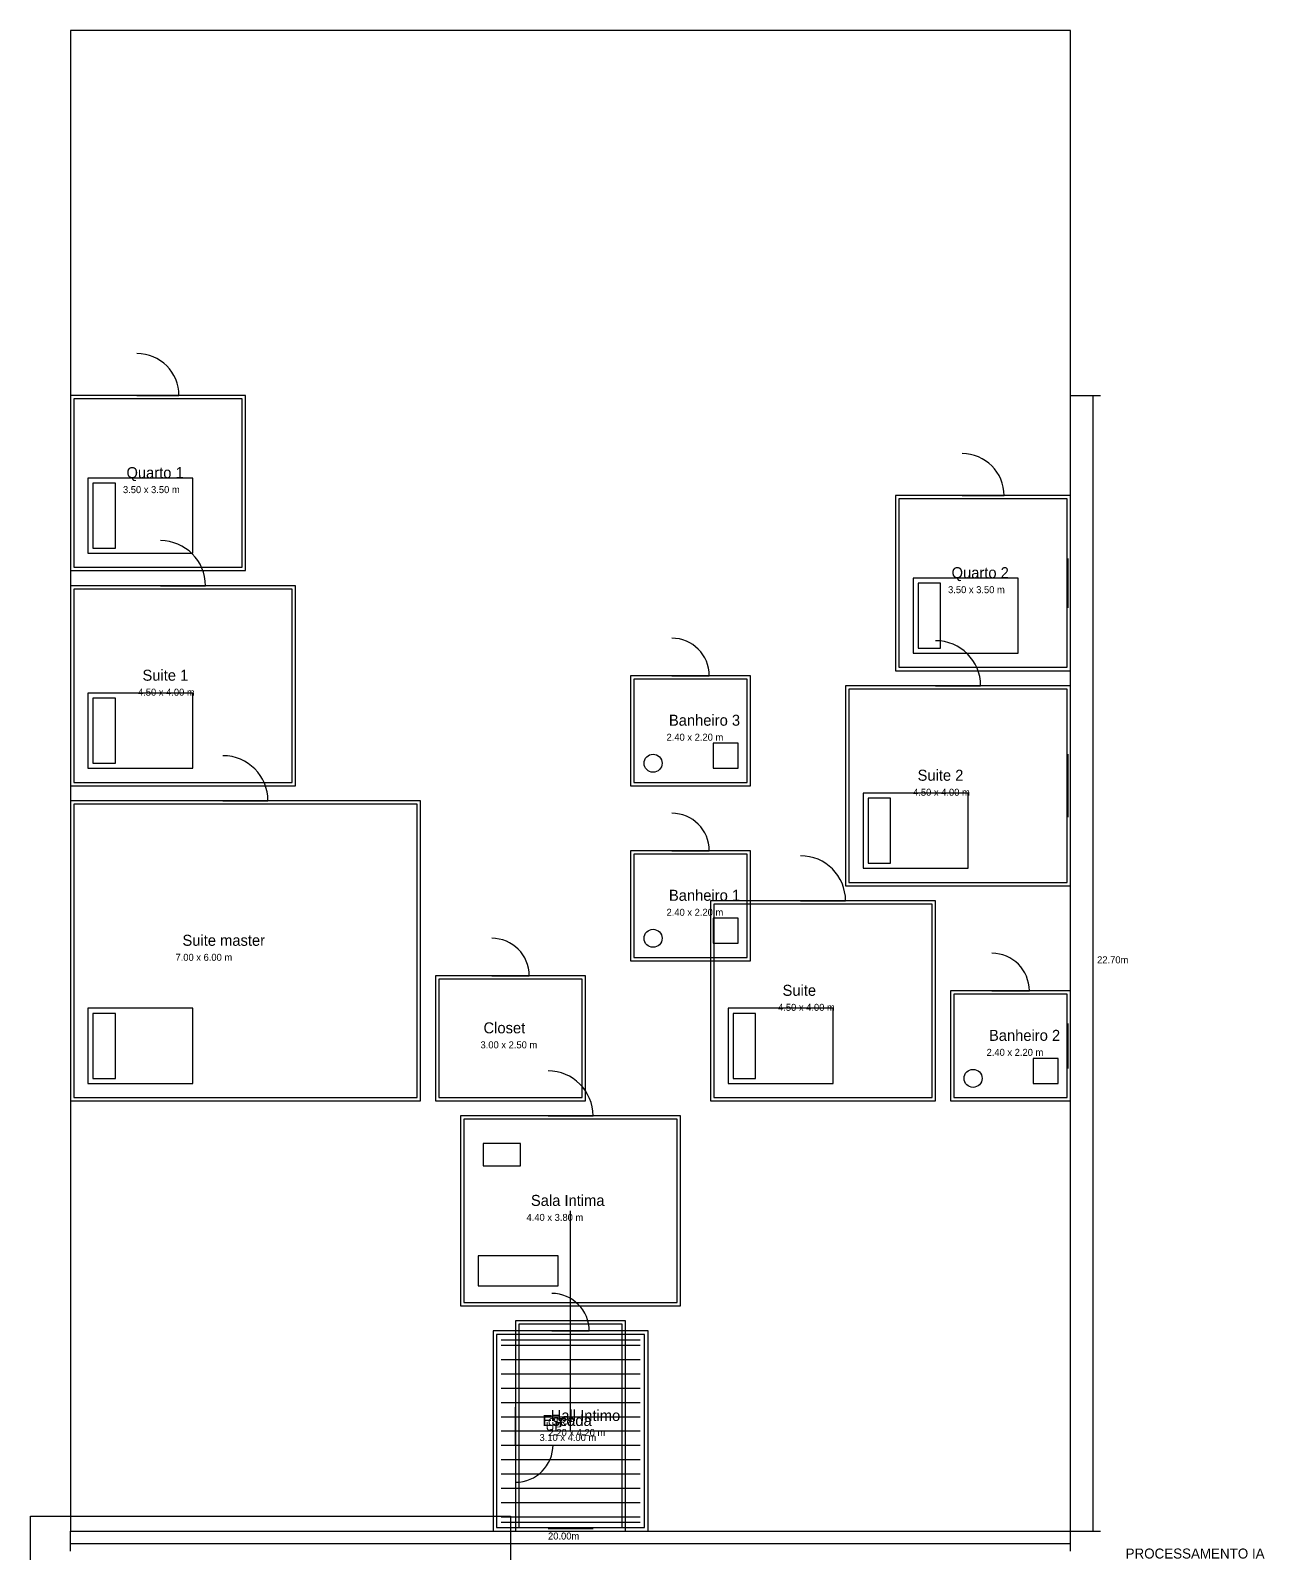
# Model space of a CAD drawing. Extents: x -0.8 to 26.6, y -2.3 to 64.5.
# Drawn here: x -0.8 to 23.88, y 34.05 to 64.5 of the extents above; entities that cross this region are included whole.
import ezdxf

# ---------------------------------------------------------------- set-up
doc = ezdxf.new("R2010")
doc.units = 0

msp = doc.modelspace()

# ---------------------------------------------------------------- linework, layer by layer
at = {"layer": 'CIRCULATION', "color": 8}
for p, q in [((10, 36.6), (10, 40.9)), ((10, 40.9), (10, 40.9)), ((10, 36.5), (10, 40.9)), ((10, 40.9), (10, 40.9)), ((10, 36.5), (10, 36.6)), ((10, 36.6), (10, 36.6))]:
    msp.add_line(p, q, dxfattribs=at)
at = {"layer": 'DIMS', "color": 1}
for p, q in [((20, 57.2), (20.6, 57.2)), ((20.45, 34.5), (20.45, 57.2)), ((0, 34.1), (0, 34.5)), ((20, 34.1), (20, 34.5)), ((20, 34.5), (20.6, 34.5)), ((0, 34.25), (20, 34.25))]:
    msp.add_line(p, q, dxfattribs=at)
at = {"layer": 'DOORS', "color": 1}
for p, q in [((1.33, 57.2), (2.17, 57.2)), ((17.83, 55.2), (18.67, 55.2)), ((1.8, 53.4), (2.7, 53.4)), ((12.025, 51.6), (12.775, 51.6)), ((17.3, 51.4), (18.2, 51.4)), ((3.05, 49.1), (3.95, 49.1)), ((12.025, 48.1), (12.775, 48.1)), ((14.6, 47.1), (15.5, 47.1)), ((8.425, 45.6), (9.175, 45.6)), ((18.425, 45.3), (19.175, 45.3)), ((9.55, 42.8), (10.45, 42.8)), ((9.625, 38.5), (10.375, 38.5)), ((8.9, 36.225), (8.9, 36.975))]:
    msp.add_line(p, q, dxfattribs=at)
at = {"layer": 'DOORS', "color": 6}
for centre, radius, start, end in [((1.33, 57.2), 0.84, 0, 90), ((17.83, 55.2), 0.84, 0, 90), ((1.8, 53.4), 0.9, 0, 90), ((12.025, 51.6), 0.75, 0, 90), ((17.3, 51.4), 0.9, 0, 90), ((3.05, 49.1), 0.9, 0, 90), ((12.025, 48.1), 0.75, 0, 90), ((14.6, 47.1), 0.9, 0, 90), ((8.425, 45.6), 0.75, 0, 90), ((18.425, 45.3), 0.75, 0, 90), ((9.55, 42.8), 0.9, 0, 90), ((9.625, 38.5), 0.75, 0, 90), ((8.9, 36.225), 0.75, 270, 360)]:
    msp.add_arc(centre, radius, start, end, dxfattribs=at)
at = {"layer": 'FIXTURES', "color": 4}
for p, q in [((13.35, 50.25), (12.85, 50.25)), ((12.85, 50.25), (12.85, 49.75)), ((13.35, 49.75), (13.35, 50.25)), ((12.85, 49.75), (13.35, 49.75)), ((13.35, 46.75), (12.85, 46.75)), ((12.85, 46.75), (12.85, 46.25)), ((13.35, 46.25), (13.35, 46.75)), ((12.85, 46.25), (13.35, 46.25)), ((19.75, 43.95), (19.25, 43.95)), ((19.25, 43.95), (19.25, 43.45)), ((19.75, 43.45), (19.75, 43.95)), ((19.25, 43.45), (19.75, 43.45))]:
    msp.add_line(p, q, dxfattribs=at)
at = {"layer": 'FIXTURES', "color": 2}
for centre in [(11.65, 49.85), (11.65, 46.35), (18.05, 43.55)]:
    msp.add_circle(centre, 0.18, dxfattribs=at)
at = {"layer": 'FURNITURE', "color": 6}
for p, q in [((2.45, 55.55), (0.35, 55.55)), ((0.35, 55.55), (0.35, 54.05)), ((2.45, 54.05), (2.45, 55.55)), ((0.35, 54.05), (2.45, 54.05)), ((18.95, 53.55), (16.85, 53.55)), ((16.85, 53.55), (16.85, 52.05)), ((18.95, 52.05), (18.95, 53.55)), ((16.85, 52.05), (18.95, 52.05)), ((2.45, 51.25), (0.35, 51.25)), ((0.35, 51.25), (0.35, 49.75)), ((2.45, 49.75), (2.45, 51.25)), ((0.35, 49.75), (2.45, 49.75)), ((17.95, 49.25), (15.85, 49.25)), ((15.85, 49.25), (15.85, 47.75)), ((17.95, 47.75), (17.95, 49.25)), ((15.85, 47.75), (17.95, 47.75)), ((2.45, 44.95), (0.35, 44.95)), ((0.35, 44.95), (0.35, 43.45)), ((2.45, 43.45), (2.45, 44.95)), ((15.25, 44.95), (13.15, 44.95)), ((13.15, 44.95), (13.15, 43.45)), ((15.25, 43.45), (15.25, 44.95)), ((0.35, 43.45), (2.45, 43.45)), ((13.15, 43.45), (15.25, 43.45)), ((9, 42.25), (8.25, 42.25)), ((8.25, 42.25), (8.25, 41.8)), ((9, 41.8), (9, 42.25)), ((8.25, 41.8), (9, 41.8)), ((9.75, 40), (8.15, 40)), ((8.15, 40), (8.15, 39.4)), ((9.75, 39.4), (9.75, 40)), ((8.15, 39.4), (9.75, 39.4))]:
    msp.add_line(p, q, dxfattribs=at)
at = {"layer": 'FURNITURE', "color": 8}
for p, q in [((0.9, 55.45), (0.45, 55.45)), ((0.45, 55.45), (0.45, 54.15)), ((0.9, 54.15), (0.9, 55.45)), ((0.45, 54.15), (0.9, 54.15)), ((17.4, 53.45), (16.95, 53.45)), ((16.95, 53.45), (16.95, 52.15)), ((17.4, 52.15), (17.4, 53.45)), ((16.95, 52.15), (17.4, 52.15)), ((0.9, 51.15), (0.45, 51.15)), ((0.45, 51.15), (0.45, 49.85)), ((0.9, 49.85), (0.9, 51.15)), ((0.45, 49.85), (0.9, 49.85)), ((16.4, 49.15), (15.95, 49.15)), ((15.95, 49.15), (15.95, 47.85)), ((16.4, 47.85), (16.4, 49.15)), ((15.95, 47.85), (16.4, 47.85)), ((0.9, 44.85), (0.45, 44.85)), ((0.45, 44.85), (0.45, 43.55)), ((0.9, 43.55), (0.9, 44.85)), ((13.7, 44.85), (13.25, 44.85)), ((13.25, 44.85), (13.25, 43.55)), ((13.7, 43.55), (13.7, 44.85)), ((0.45, 43.55), (0.9, 43.55)), ((13.25, 43.55), (13.7, 43.55))]:
    msp.add_line(p, q, dxfattribs=at)
at = {"layer": 'OUTLINE', "color": 3}
for p, q in [((-0.8, 31.7), (-0.8, 34.8)), ((-0.8, 34.8), (8.8, 34.8)), ((8.8, 34.8), (8.8, 31.7))]:
    msp.add_line(p, q, dxfattribs=at)
at = {"layer": 'PLOT', "color": 8}
for p, q in [((20, 64.5), (0, 64.5)), ((0, 64.5), (0, 34.5)), ((20, 34.5), (20, 64.5)), ((0, 34.5), (20, 34.5))]:
    msp.add_line(p, q, dxfattribs=at)
at = {"layer": 'STAIRS', "color": 4}
for p, q in [((8.61, 38.32), (11.39, 38.32)), ((8.61, 38.214), (11.39, 38.214)), ((8.61, 37.929), (11.39, 37.929)), ((8.61, 37.643), (11.39, 37.643)), ((8.61, 37.357), (11.39, 37.357)), ((8.61, 37.071), (11.39, 37.071)), ((8.61, 36.786), (11.39, 36.786)), ((8.61, 36.5), (11.39, 36.5)), ((8.61, 36.214), (11.39, 36.214)), ((8.61, 35.929), (11.39, 35.929)), ((8.61, 35.643), (11.39, 35.643)), ((8.61, 35.357), (11.39, 35.357)), ((8.61, 35.071), (11.39, 35.071)), ((8.61, 34.786), (11.39, 34.786)), ((8.61, 34.68), (11.39, 34.68))]:
    msp.add_line(p, q, dxfattribs=at)
at = {"layer": 'WALLS', "color": 7}
for p, q in [((3.5, 57.2), (0, 57.2)), ((0, 57.2), (0, 53.7)), ((3.5, 53.7), (3.5, 57.2)), ((20, 55.2), (16.5, 55.2)), ((16.5, 55.2), (16.5, 51.7)), ((20, 51.7), (20, 55.2)), ((0, 53.7), (3.5, 53.7)), ((4.5, 53.4), (0, 53.4)), ((0, 53.4), (0, 49.4)), ((4.5, 49.4), (4.5, 53.4)), ((13.6, 51.6), (11.2, 51.6)), ((11.2, 51.6), (11.2, 49.4)), ((13.6, 49.4), (13.6, 51.6)), ((16.5, 51.7), (20, 51.7)), ((20, 51.4), (15.5, 51.4)), ((15.5, 51.4), (15.5, 47.4)), ((20, 47.4), (20, 51.4)), ((0, 49.4), (4.5, 49.4)), ((11.2, 49.4), (13.6, 49.4)), ((7, 49.1), (0, 49.1)), ((0, 49.1), (0, 43.1)), ((7, 43.1), (7, 49.1)), ((13.6, 48.1), (11.2, 48.1)), ((11.2, 48.1), (11.2, 45.9)), ((13.6, 45.9), (13.6, 48.1)), ((15.5, 47.4), (20, 47.4)), ((17.3, 47.1), (12.8, 47.1)), ((12.8, 47.1), (12.8, 43.1)), ((17.3, 43.1), (17.3, 47.1)), ((11.2, 45.9), (13.6, 45.9)), ((10.3, 45.6), (7.3, 45.6)), ((7.3, 45.6), (7.3, 43.1)), ((10.3, 43.1), (10.3, 45.6)), ((20, 45.3), (17.6, 45.3)), ((17.6, 45.3), (17.6, 43.1)), ((20, 43.1), (20, 45.3)), ((0, 43.1), (7, 43.1)), ((7.3, 43.1), (10.3, 43.1)), ((12.8, 43.1), (17.3, 43.1)), ((17.6, 43.1), (20, 43.1)), ((12.2, 42.8), (7.8, 42.8)), ((7.8, 42.8), (7.8, 39)), ((12.2, 39), (12.2, 42.8)), ((7.8, 39), (12.2, 39)), ((11.1, 38.7), (8.9, 38.7)), ((8.9, 38.7), (8.9, 34.5)), ((11.1, 34.5), (11.1, 38.7)), ((11.55, 38.5), (8.45, 38.5)), ((8.45, 38.5), (8.45, 34.5)), ((11.55, 34.5), (11.55, 38.5)), ((8.45, 34.5), (11.55, 34.5)), ((8.9, 34.5), (11.1, 34.5))]:
    msp.add_line(p, q, dxfattribs=at)
at = {"layer": 'WALLS_INNER', "color": 8}
for p, q in [((3.433, 57.133), (0.068, 57.133)), ((0.068, 57.133), (0.068, 53.768)), ((3.433, 53.768), (3.433, 57.133)), ((19.933, 55.133), (16.567, 55.133)), ((16.567, 55.133), (16.567, 51.768)), ((19.933, 51.768), (19.933, 55.133)), ((0.068, 53.768), (3.433, 53.768)), ((4.433, 53.332), (0.068, 53.332)), ((0.068, 53.332), (0.068, 49.468)), ((4.433, 49.468), (4.433, 53.332)), ((16.567, 51.768), (19.933, 51.768)), ((13.532, 51.532), (11.268, 51.532)), ((11.268, 51.532), (11.268, 49.468)), ((13.532, 49.468), (13.532, 51.532)), ((19.933, 51.332), (15.568, 51.332)), ((15.568, 51.332), (15.568, 47.468)), ((19.933, 47.468), (19.933, 51.332)), ((0.068, 49.468), (4.433, 49.468)), ((11.268, 49.468), (13.532, 49.468)), ((6.933, 49.032), (0.068, 49.032)), ((0.068, 49.032), (0.068, 43.168)), ((6.933, 43.168), (6.933, 49.032)), ((13.532, 48.032), (11.268, 48.032)), ((11.268, 48.032), (11.268, 45.968)), ((13.532, 45.968), (13.532, 48.032)), ((15.568, 47.468), (19.933, 47.468)), ((17.233, 47.032), (12.868, 47.032)), ((12.868, 47.032), (12.868, 43.168)), ((17.233, 43.168), (17.233, 47.032)), ((11.268, 45.968), (13.532, 45.968)), ((10.232, 45.532), (7.367, 45.532)), ((7.367, 45.532), (7.367, 43.168)), ((10.232, 43.168), (10.232, 45.532)), ((19.933, 45.233), (17.668, 45.233)), ((17.668, 45.233), (17.668, 43.168)), ((19.933, 43.168), (19.933, 45.233)), ((0.068, 43.168), (6.933, 43.168)), ((7.367, 43.168), (10.232, 43.168)), ((12.868, 43.168), (17.233, 43.168)), ((17.668, 43.168), (19.933, 43.168)), ((12.132, 42.732), (7.867, 42.732)), ((7.867, 42.732), (7.867, 39.068)), ((12.132, 39.068), (12.132, 42.732)), ((7.867, 39.068), (12.132, 39.068)), ((11.482, 38.432), (8.518, 38.432)), ((8.518, 38.432), (8.518, 34.568)), ((11.033, 38.633), (8.968, 38.633)), ((8.968, 38.633), (8.968, 34.568)), ((11.033, 34.568), (11.033, 38.633)), ((11.482, 34.568), (11.482, 38.432)), ((8.518, 34.568), (11.482, 34.568)), ((8.968, 34.568), (11.033, 34.568))]:
    msp.add_line(p, q, dxfattribs=at)
at = {"layer": 'WINDOWS', "color": 5}
for p, q in [((19.95, 52.96), (19.95, 53.94)), ((19.95, 48.77), (19.95, 50.03)), ((19.95, 43.75), (19.95, 44.65)), ((9.55, 34.55), (10.45, 34.55)), ((9.55, 34.55), (10.45, 34.55))]:
    msp.add_line(p, q, dxfattribs=at)

# ---------------------------------------------------------------- texts
at = {"layer": 'DIMS', "color": 1}
for s, p in [('22.70m', (20.53, 45.85)), ('20.00m', (9.55, 34.33))]:
    msp.add_text(s, height=0.14, dxfattribs=at).set_placement(p)
at = {"layer": 'STAIRS', "color": 1}
msp.add_text('UP', height=0.18, dxfattribs=at).set_placement((9.504, 36.5))
at = {"layer": 'TEXT', "color": 2}
for s, p in [('Quarto 1', (1.12, 55.55)), ('Quarto 2', (17.62, 53.55)), ('Suite 1', (1.44, 51.5)), ('Banheiro 3', (11.968, 50.6)), ('Suite 2', (16.94, 49.5)), ('Banheiro 1', (11.968, 47.1)), ('Suite master', (2.24, 46.2)), ('Suite', (14.24, 45.2)), ('Closet', (8.26, 44.45)), ('Banheiro 2', (18.368, 44.3)), ('Sala Intima', (9.208, 41)), ('Hall Intimo', (9.604, 36.7)), ('Escada', (9.442, 36.6))]:
    msp.add_text(s, height=0.22, dxfattribs=at).set_placement(p)
at = {"layer": 'TEXT', "color": 8}
for s, p in [('3.50 x 3.50 m', (1.05, 55.25)), ('3.50 x 3.50 m', (17.55, 53.25)), ('4.50 x 4.00 m', (1.35, 51.2)), ('2.40 x 2.20 m', (11.92, 50.3)), ('4.50 x 4.00 m', (16.85, 49.2)), ('2.40 x 2.20 m', (11.92, 46.8)), ('7.00 x 6.00 m', (2.1, 45.9)), ('4.50 x 4.00 m', (14.15, 44.9)), ('3.00 x 2.50 m', (8.2, 44.15)), ('2.40 x 2.20 m', (18.32, 44)), ('4.40 x 3.80 m', (9.12, 40.7)), ('2.20 x 4.20 m', (9.56, 36.4)), ('3.10 x 4.00 m', (9.38, 36.3))]:
    msp.add_text(s, height=0.14, dxfattribs=at).set_placement(p)
at = {"layer": 'TEXT', "color": 5}
for s, height, p in [('CIRC', 0.16, (9.55, 36.6)), ('PROCESSAMENTO IA', 0.2, (21.1, 33.95))]:
    msp.add_text(s, height=height, dxfattribs=at).set_placement(p)

doc.saveas('drawing.dxf')
